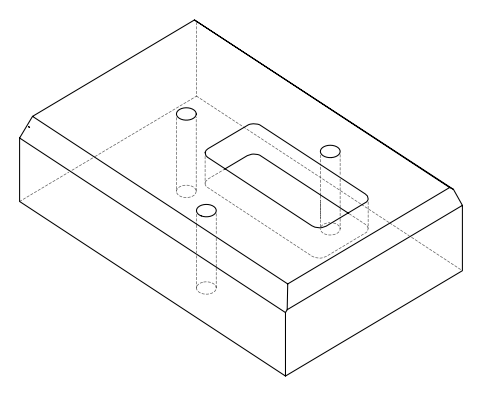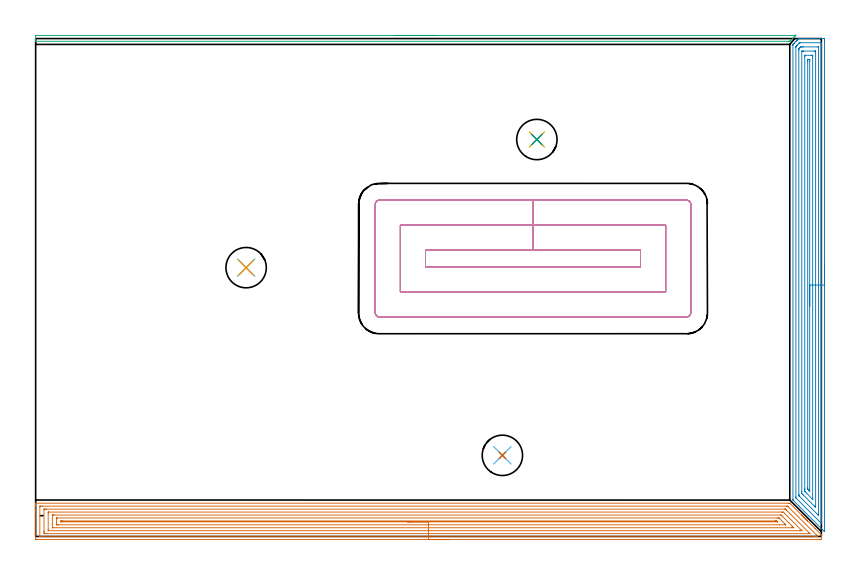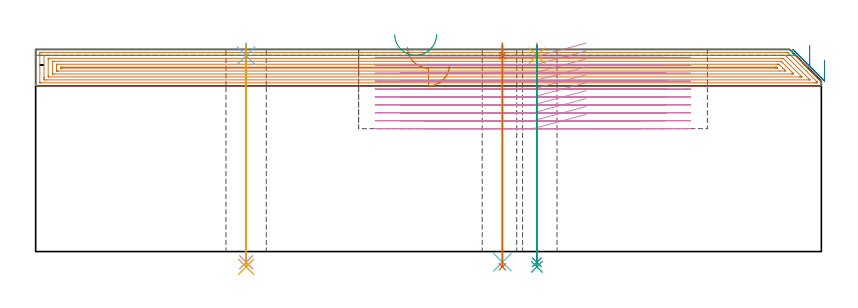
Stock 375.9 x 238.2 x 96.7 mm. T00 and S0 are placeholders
(PLAN: 13 operations, 8 tool changes, 58.4 min)
(1 AREA_MILL | FG_CHAMFER_SURFACE | UGT0205_001 | 20.89 min | 56899 mm3)
(2 AREA_MILL_1 | FG_CHAMFER_SURFACE_1 | UGT0205_001 | 11.18 min | 25758 mm3)
(3 AREA_MILL_2 | FG_CHAMFER_SURFACE_2 | UGT0205_001 | 3.06 min | 1409 mm3)
(4 MILL_RECTANGULAR_POCKET | POCKET_RECTANGULAR_STRAIGHT | NXT0201_012 | Follow Part, ap 4, ae 75% | 20.58 min | 451709 mm3)
(5 SPOT_DRILL | STEP1HOLE | NXT0321_9005560120000 | 0.05 min | 70 mm3)
(6 SPOT_DRILL_1 | STEP1HOLE_1 | NXT0321_9005560120000 | 0.05 min | 77 mm3)
(7 SPOT_DRILL_2 | STEP1HOLE_2 | NXT0321_9005560120000 | 0.05 min | 92 mm3)
(8 DRILL_THROUGH_HOLE_INTO_CENTER | STEP1HOLE | UGT0301_515 | 0.42 min | 10808 mm3)
(9 DRILL_TO_ENLARGE_THROUGH_HOLE | STEP1HOLE | UGT0301_260 | 0.43 min | 17349 mm3)
(10 DRILL_THROUGH_HOLE_INTO_CENTER_1 | STEP1HOLE_1 | UGT0301_515 | 0.42 min | 10804 mm3)
(11 DRILL_TO_ENLARGE_THROUGH_HOLE_1 | STEP1HOLE_1 | UGT0301_260 | 0.43 min | 17355 mm3)
(12 DRILL_THROUGH_HOLE_INTO_CENTER_2 | STEP1HOLE_2 | UGT0301_515 | 0.42 min | 10838 mm3)
(13 DRILL_TO_ENLARGE_THROUGH_HOLE_2 | STEP1HOLE_2 | UGT0301_260 | 0.43 min | 17334 mm3)
(TOOL UGT0205_001 | Chamfer Mill 20 x 3 x 45 deg. | D20 FL50 Z2)
(TOOL NXT0201_012 | ENDMILL 16mm [2P460-1600-NA 1630] | D16 FL38 Z6)
(TOOL NXT0321_9005560120000 | NC Spot Drill, 120deg, 12mm, HSS, Uncoated | D12 PA120 FL30 Z2)
(TOOL UGT0301_515 | Carbide Drill 12.0 mm | D12 PA118 FL101 Z2)
(TOOL UGT0301_260 | Twist Drill 19.3 mm | D19.3 PA118 FL140 Z2)
(OP 1 AREA_MILL)
G17 G21 G94 G90
T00 M6
G54
G17 G0 G90 X197.95 Y-1.5 S1061 M3
G43 Z106.7 H0
Z89.3
G94 G1 X197.912 Z88.428 F250.
X197.798 Z87.564
X197.609 Z86.712
X197.347 Z85.88
X197.013 Z85.074
X196.61 Z84.3
X196.142 Z83.564
X195.61 Z82.872
X195.021 Z82.229
X194.378 Z81.64
X193.686 Z81.108
X192.95 Z80.64
X192.176 Z80.237
X191.37 Z79.903
X190.538 Z79.641
X189.686 Z79.452
X188.822 Z79.338
X187.95 Z79.3
X0.629
X0.248 Y-1.496 Z79.302
X0.01 Y-1.493 Z79.305
X0.006 Y-1.123 Z79.674
X0. Y-0.507 Z80.291
Y12.278 Z93.074
Y14.647 Z95.442
Y15.36 Z96.16
Y15.593 Z96.393
X0.003 Y15.749 Z96.542
X0.01 Y15.897 Z96.689
X0.182 Y15.9 Z96.7
X360.071
X360.806 Y15.896 Z96.689
X360.965 Y15.736 Z96.535
X361.02 Y15.68 Z96.48
X366.436 Y10.266 Z91.062
X366.534 Y10.166 Z90.966
X366.628 Y10.073 Z90.872
X366.728 Y9.974 Z90.77
X366.82 Y9.88 Z90.679
X366.926 Y9.775 Z90.574
X367.02 Y9.682 Z90.478
X367.107 Y9.594 Z90.393
X367.224 Y9.477 Z90.276
X367.312 Y9.39 Z90.186
X367.393 Y9.307 Z90.106
X367.522 Y9.179 Z89.978
X367.604 Y9.098 Z89.894
X367.68 Y9.021 Z89.82
X367.82 Y8.881 Z89.68
X367.896 Y8.806 Z89.602
X367.966 Y8.735 Z89.534
X368.118 Y8.583 Z89.382
X368.188 Y8.514 Z89.311
X368.252 Y8.448 Z89.247
X368.416 Y8.285 Z89.084
X368.48 Y8.222 Z89.019
X368.539 Y8.162 Z88.961
X368.714 Y7.986 Z88.786
X368.772 Y7.93 Z88.727
X368.825 Y7.876 Z88.675
X369.012 Y7.688 Z88.487
X369.063 Y7.638 Z88.435
X369.111 Y7.589 Z88.388
X369.31 Y7.39 Z88.189
X369.355 Y7.346 Z88.143
X372.887 Y3.814 Z84.613
X375.78 Y0.921 Z81.719
X375.867 Y0.83 Z81.629
X375.898 Y0.792 Z81.588
X375.9 Y0.581 Z81.379
Y0.533 Z81.331
Y-0.247 Z80.547
X375.899 Y-1.478 Z79.319
X375.897 Y-1.491 Z79.305
X375.526 Y-1.5 Z79.3
X187.95
Y-0.086 Z80.714
X2.417 Y-0.085 Z80.715
X2.251 Y-0.084 Z80.716
X2.059 Y-0.08 Z80.72
X2.018 Y-0.079 Z80.721
X2.01 Y-0.055 Z80.745
X2.007 Y-0.021 Z80.779
X2.001 Y0.161 Z80.961
Y14.179 Z94.979
X2.004 Y14.316 Z95.116
X2.01 Y14.424 Z95.224
X2.016 Y14.479 Z95.279
X2.053 Y14.48 Z95.28
X2.417 Y14.484 Z95.284
X2.582 Y14.485 Z95.285
X3.311 Y14.486 Z95.286
X359.177 Y14.485 Z95.285
X359.342
X359.705 Y14.48 Z95.28
X359.747 Y14.479 Z95.279
X359.809 Y14.429 Z95.229
X359.927 Y14.318 Z95.118
X360.071 Y14.179 Z94.979
X373.621 Y0.629 Z81.429
X373.752 Y0.495 Z81.295
X373.835 Y0.407 Z81.207
X373.89 Y0.346 Z81.146
X373.893 Y0.322 Z81.122
X373.898 Y0.222 Z81.022
X373.895 Y0.084 Z80.884
X373.89 Y-0.024 Z80.776
X373.884 Y-0.079 Z80.721
X373.847 Y-0.08 Z80.72
X373.483 Y-0.085 Z80.715
X373.318
X372.589 Y-0.086 Z80.714
X187.95
Y1.328 Z82.128
X5.1 Y1.329 Z82.129
X4.384 Y1.33 Z82.13
X4.206 Y1.332 Z82.132
X4.034 Y1.335 Z82.135
X4.01 Y1.505 Z82.305
X4.004 Y1.703 Z82.503
X4. Y2.381 Z83.181
Y2.583 Z83.383
X4.001 Y12.895 Z93.695
X4.003 Y12.995 Z93.795
X4.007 Y13.045 Z93.845
X4.01 Y13.064 Z93.864
X4.03 Y13.066 Z93.866
X4.206 Y13.069 Z93.869
X4.919 Y13.071 Z93.871
X5.1
X358.463
X358.583 Y13.069 Z93.869
X358.678 Y13.065 Z93.865
X358.728 Y13.061 Z93.861
X358.747 Y13.045 Z93.845
X358.903 Y12.895 Z93.695
X359.177 Y12.624 Z93.424
X369.906 Y1.895 Z82.695
X370.292 Y1.505 Z82.305
X370.416 Y1.376 Z82.176
X370.45 Y1.339 Z82.139
X370.386 Y1.335 Z82.135
X370.267 Y1.332 Z82.132
X370.086 Y1.329 Z82.129
X187.95 Y1.328 Z82.128
Y2.743 Z83.543
X6.15
X6.089 Y2.744 Z83.544
X6.026 Y2.748 Z83.548
X6.01 Y2.75 Z83.55
X6.007 Y2.771 Z83.571
X6.004 Y2.824 Z83.624
X6. Y3.251 Z84.051
Y11.136 Z91.936
X6.005 Y11.577 Z92.377
X6.009 Y11.631 Z92.431
X6.012 Y11.65 Z92.45
X6.048 Y11.652 Z92.452
X6.187 Y11.655 Z92.455
X6.363 Y11.657 Z92.457
X356.864
X357.388 Y11.653 Z92.453
X357.563 Y11.65 Z92.45
X357.695 Y11.645 Z92.445
X358.282 Y11.069 Z91.869
X366.33 Y3.022 Z83.822
X366.49 Y2.858 Z83.658
X366.565 Y2.778 Z83.578
X366.591 Y2.748 Z83.548
X366.578
X366.33 Y2.745 Z83.545
X365.961 Y2.743 Z83.543
X365.436
X187.95
Y4.157 Z84.957
X8.652
X8.236 Y4.159 Z84.959
X8.029 Y4.162 Z84.962
X8.011 Y4.164 Z84.964
X8.007 Y4.18 Z84.98
X8.002 Y4.218 Z85.018
X8.001 Y4.271 Z85.071
X8. Y10.053 Z90.853
X8.002 Y10.147 Z90.947
X8.006 Y10.205 Z91.005
X8.01 Y10.233 Z91.033
X8.026 Y10.236 Z91.036
X8.241 Y10.24 Z91.04
X8.676 Y10.243 Z91.043
X8.7
X356.518
X356.626 Y10.238 Z91.038
X356.648 Y10.237 Z91.037
X356.782 Y10.11 Z90.91
X356.983 Y9.916 Z90.716
X357.259 Y9.642 Z90.442
X357.388 Y9.514 Z90.314
X361.892 Y5.01 Z85.81
X362.722 Y4.164 Z84.964
X361.859 Y4.157 Z84.957
X361.835
X187.95
Y5.571 Z86.371
X10.785
X10.464 Y5.572 Z86.372
X10.143 Y5.575 Z86.375
X10.053 Y5.578 Z86.378
X10.01 Y5.581 Z86.381
X10.007 Y5.613 Z86.413
X10.003 Y5.734 Z86.534
X10.001 Y5.886 Z86.686
X10. Y6.341 Z87.141
Y8.093 Z88.893
X10.001 Y8.514 Z89.314
X10.004 Y8.742 Z89.542
X10.007 Y8.798 Z89.598
X10.01 Y8.82 Z89.62
X10.037 Y8.822 Z89.622
X10.146 Y8.826 Z89.626
X10.464 Y8.828 Z89.628
X354.706 Y8.829 Z89.629
X355.28 Y8.827 Z89.627
X355.6 Y8.823 Z89.623
X355.616 Y8.822 Z89.622
X355.638 Y8.806 Z89.606
X355.683 Y8.765 Z89.565
X355.77 Y8.681 Z89.481
X355.938 Y8.514 Z89.314
X357.388 Y7.064 Z87.864
X358.282 Y6.17 Z86.97
X358.564 Y5.886 Z86.686
X358.833 Y5.61 Z86.41
X358.86 Y5.58 Z86.38
X358.851 Y5.578 Z86.378
X358.796 Y5.574 Z86.374
X358.711 Y5.572 Z86.372
X355.921 Y5.571 Z86.371
X187.95
Y6.985 Z87.785
X12.691 Y6.986 Z87.786
X12.253 Y6.989 Z87.789
X12.018 Y6.992 Z87.792
X12.01 Y6.998 Z87.798
X12.002 Y7.007 Z87.807
X12.003 Y7.036 Z87.836
X12.033 Y7.408 Z88.208
X12.169 Y7.412 Z88.212
X12.253 Y7.413 Z88.213
X12.481 Y7.414 Z88.214
X12.919 Y7.415 Z88.215
X353.812 Y7.414 Z88.214
X354.042 Y7.413 Z88.213
X354.477 Y7.408 Z88.208
X354.59 Y7.401 Z88.201
X354.706 Y7.292 Z88.092
X354.97 Y7.023 Z87.823
X354.994 Y6.997 Z87.797
X354.979 Y6.992 Z87.792
X354.89 Y6.989 Z87.789
X354.706 Y6.987 Z87.787
X353.812 Y6.985 Z87.785
X187.95
X187.078 Z87.823
X186.214 Z87.937
X185.362 Z88.126
X184.53 Z88.388
X183.724 Z88.722
X182.95 Z89.125
X182.214 Z89.594
X181.522 Z90.125
X180.879 Z90.714
X180.29 Z91.357
X179.758 Z92.05
X179.29 Z92.785
X178.887 Z93.559
X178.553 Z94.365
X178.291 Z95.197
X178.102 Z96.049
X177.988 Z96.914
X177.95 Z97.785
G0 Z106.7
M5
M2
(OP 2 AREA_MILL_1)
G17 G21 G94 G90
T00 M6
G54
G17 G0 G90 X377.4 Y130.25 S1061 M3
G43 Z106.7 H0
Z91.6
G94 G1 Y130.212 Z90.729 F250.
Y130.098 Z89.864
Y129.909 Z89.012
Y129.647 Z88.18
Y129.313 Z87.374
Y128.91 Z86.6
Y128.442 Z85.864
Y127.91 Z85.172
Y127.321 Z84.529
Y126.678 Z83.94
Y125.986 Z83.409
Y125.25 Z82.94
Y124.476 Z82.537
Y123.67 Z82.203
Y122.838 Z81.941
Y121.987 Z81.752
Y121.122 Z81.638
Y120.25 Z81.6
X377.399 Y2.438 Z81.601
X377.395 Y2.316 Z81.603
X377.36 Y2.346 Z81.638
X377.242 Y2.458 Z81.756
X365.227 Y14.472 Z93.772
X362.517 Y17.182 Z96.481
X362.322 Y17.382 Z96.673
X362.304 Y17.404 Z96.689
X362.3 Y17.627 Z96.7
Y234.919
X362.307 Y235.4 Z96.693
X362.338 Y235.438 Z96.662
X362.781 Y235.883 Z96.215
X362.984 Y236.084 Z96.016
X363.009 Y236.109 Z95.991
X363.665 Y236.766 Z95.332
X363.726 Y236.826 Z95.273
X363.9 Y237.001 Z95.099
X363.959 Y237.061 Z95.037
X364.017 Y237.118 Z94.982
X364.198 Y237.298 Z94.801
X364.254 Y237.355 Z94.743
X364.309 Y237.409 Z94.69
X364.495 Y237.596 Z94.504
X364.548 Y237.65 Z94.448
X364.701 Y237.801 Z94.299
X364.793 Y237.893 Z94.207
X364.99 Y238.091 Z94.008
X365.09 Y238.191 Z93.907
X365.102 Y238.2 Z93.895
X365.46 Z93.54
X366.316 Z92.679
X368.396 Z90.602
X368.966 Z90.028
X369.565 Z89.431
X376.321 Z82.676
X376.919 Y238.196 Z82.079
X377.391 Y238.191 Z81.606
X377.395 Y238.077 Z81.603
X377.399 Y237.596 Z81.601
X377.4 Y237.11 Z81.6
Y120.25
X375.986 Z83.014
Y6.474
X375.984 Y6.305 Z83.016
X375.982 Y6.221 Z83.018
X375.98 Y6.191 Z83.02
X375.964 Y6.197 Z83.036
X375.879 Y6.277 Z83.121
X375.677 Y6.474 Z83.323
X364.076 Y18.074 Z94.924
X363.917 Y18.237 Z95.083
X363.791 Y18.371 Z95.209
X363.721 Y18.448 Z95.279
X363.714 Y18.967 Z95.286
X363.715 Y234.026 Z95.285
X363.718 Y234.237 Z95.282
X363.721 Y234.338 Z95.279
X363.774 Y234.412 Z95.226
X363.968 Y234.613 Z95.032
X364.269 Y234.919 Z94.731
X364.409 Y235.059 Z94.591
X365.161 Y235.811 Z93.839
X365.298 Y235.946 Z93.702
X365.432 Y236.075 Z93.568
X365.559 Y236.19 Z93.441
X365.681 Y236.194 Z93.319
X365.931 Y236.199 Z93.069
X375.651 Z83.349
X375.872 Y236.194 Z83.128
X375.973 Y236.19 Z83.027
X375.984 Y235.862 Z83.016
X375.985 Y235.811 Z83.015
X375.986 Y234.969 Z83.014
Y120.25
X374.571 Z84.429
Y10.629
X374.568 Y10.043 Z84.432
X374.56 Z84.44
X374.268 Y10.332 Z84.732
X373.664 Y10.936 Z85.336
X365.432 Y19.168 Z93.568
X365.262 Y19.341 Z93.738
X365.177 Y19.43 Z93.823
X365.138 Y19.473 Z93.862
X365.136 Y19.553 Z93.864
X365.131 Y19.859 Z93.869
X365.129 Y20.165 Z93.871
Y232.548
X365.131 Y233.134 Z93.869
X365.134 Y233.287 Z93.866
X365.135 Y233.321 Z93.865
X365.152 Y233.343 Z93.848
X365.186 Y233.382 Z93.814
X365.432 Y233.632 Z93.568
X365.628 Y233.828 Z93.372
X365.829 Y234.026 Z93.171
X365.992 Y234.181 Z93.008
X366.15 Y234.194 Z92.85
X366.316 Y234.197 Z92.684
X367.027 Y234.2 Z91.973
X367.199 Z91.801
X374.268 Y234.199 Z84.732
X374.44 Y234.197 Z84.56
X374.554 Y234.193 Z84.446
X374.566 Y234.189 Z84.434
X374.568 Y234.185 Z84.432
X374.57 Y234.166 Z84.43
X374.571 Y234.129 Z84.429
Y234.026
Y120.25
X373.157 Z85.843
Y14.505
X373.155 Y13.992 Z85.845
X373.153 Y13.94 Z85.847
X373.152 Y13.916 Z85.848
X373.124 Y13.937 Z85.876
X372.501 Y14.548 Z86.499
X367.189 Y19.859 Z91.811
X366.55 Y20.515 Z92.45
X366.548 Y20.752 Z92.452
X366.543 Y21.414 Z92.457
Y232.012
X366.545 Y232.107 Z92.455
X366.547 Y232.164 Z92.453
X366.549 Y232.189 Z92.451
X366.568 Y232.19 Z92.432
X366.778 Y232.195 Z92.222
X367.199 Y232.2 Z91.801
X367.24 Z91.76
X372.542 Z86.458
X372.932 Y232.197 Z86.068
X373.126 Y232.192 Z85.874
X373.146 Y232.19 Z85.854
X373.151 Y232.18 Z85.849
X373.154 Y232.144 Z85.846
X373.156 Y232.092 Z85.844
X373.157 Y231.579 Z85.843
Y231.349
Y120.25
X371.743 Z87.257
Y17.947
X371.741 Y17.82 Z87.259
X371.739 Y17.785 Z87.261
X371.736 Y17.775 Z87.264
X371.734 Z87.266
X371.682 Y17.82 Z87.318
X371.617 Y17.882 Z87.383
X368.747 Y20.752 Z90.253
X368.083 Y21.424 Z90.917
X367.976 Y21.535 Z91.024
X367.964 Y21.644 Z91.036
X367.961 Y21.767 Z91.039
X367.957 Y22.536 Z91.043
Y22.663
Y229.691
X367.959 Y229.819 Z91.041
X367.964 Y230.073 Z91.036
X367.971 Y230.191 Z91.029
X368.005 Y230.194 Z90.995
X368.083 Y230.197 Z90.917
X368.338 Y230.2 Z90.662
X370.988 Z88.012
X371.617 Y230.196 Z87.383
X371.706 Y230.193 Z87.294
X371.728 Y230.191 Z87.272
X371.736 Y230.115 Z87.264
X371.739 Y229.946 Z87.261
X371.742 Y229.692 Z87.258
X371.743 Y120.25 Z87.257
X370.329 Z88.671
Y22.536
X370.327 Y22.054 Z88.673
X370.323 Y21.644 Z88.677
X370.322 Y21.638 Z88.678
X370.308 Y21.644 Z88.692
X369.85 Y22.099 Z89.15
X369.417 Y22.536 Z89.583
X369.387 Y22.572 Z89.613
X369.378 Y22.599 Z89.622
X369.375 Y22.658 Z89.625
X369.373 Y22.778 Z89.627
X369.371 Y23.02 Z89.629
Y23.429
Y227.371
X369.372 Y227.78 Z89.628
X369.375 Y228.022 Z89.625
X369.378 Y228.142 Z89.622
X369.381 Y228.19 Z89.619
X369.439 Y228.195 Z89.561
X369.85 Y228.198 Z89.15
X370.319 Z88.681
X370.324 Y228.194 Z88.676
X370.326 Y228.191 Z88.674
X370.328 Y227.78 Z88.672
X370.329 Y227.296 Z88.671
Y120.25
Y119.378 Z88.709
Y118.514 Z88.823
Y117.662 Z89.012
Y116.83 Z89.274
Y116.024 Z89.608
Y115.25 Z90.011
Y114.514 Z90.48
Y113.822 Z91.011
Y113.179 Z91.6
Y112.59 Z92.243
Y112.059 Z92.935
Y111.59 Z93.671
Y111.187 Z94.445
Y110.853 Z95.251
Y110.591 Z96.083
Y110.402 Z96.935
Y110.288 Z97.8
Y110.25 Z98.671
G0 Z106.7
M5
M2
(OP 3 AREA_MILL_2)
G17 G21 G94 G90
T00 M6
G54
G17 G0 G90 X171.8 Y239.7 S1061 M3
G43 Z106.7 H0
Z103.9
G94 G1 X171.838 Z103.028 F250.
X171.952 Z102.164
X172.141 Z101.312
X172.403 Z100.48
X172.737 Z99.674
X173.14 Z98.9
X173.608 Z98.164
X174.14 Z97.472
X174.729 Z96.829
X175.372 Z96.24
X176.064 Z95.709
X176.8 Z95.24
X177.574 Z94.837
X178.38 Z94.503
X179.212 Z94.241
X180.063 Z94.052
X180.928 Z93.938
X181.8 Z93.9
X363.338
X363.588 Y239.697 Z93.902
X363.589 Y239.696 Z93.903
X363.588 Y239.687 Z93.912
X363.358 Y239.457 Z94.142
X363.29 Y239.39 Z94.209
X363.088 Y239.186 Z94.41
X362.491 Y238.591 Z95.009
X362.398 Y238.497 Z95.102
X362.202 Y238.3 Z95.296
X361.624 Y237.724 Z95.875
X361.505 Y237.604 Z95.994
X361.316 Y237.414 Z96.182
X361.208 Y237.307 Z96.291
X360.924 Y237.023 Z96.576
X360.833 Y236.935 Z96.664
X360.8 Y236.907 Z96.693
X360.315 Y236.9 Z96.7
X0.161
X0.009 Y236.902 Z96.688
X0.007 Y236.925 Z96.667
X0. Y237.271 Z96.329
Y237.661 Z95.938
Y238.3 Z95.295
Y239.505 Z94.092
X0.002 Y239.691 Z93.905
X0.42 Y239.7 Z93.9
X181.8
X182.672 Z93.938
X183.536 Z94.052
X184.388 Z94.241
X185.22 Z94.503
X186.026 Z94.837
X186.8 Z95.24
X187.536 Z95.709
X188.228 Z96.24
X188.871 Z96.829
X189.46 Z97.472
X189.991 Z98.164
X190.46 Z98.9
X190.863 Z99.674
X191.197 Z100.48
X191.459 Z101.312
X191.648 Z102.164
X191.762 Z103.028
X191.8 Z103.9
G0 Z106.7
M5
M2
(OP 4 MILL_RECTANGULAR_POCKET)
G17 G21 G94 G90
T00 M6
G54
G17 G0 G90 X263.291 Y136.9 S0 M3
G43 Z106.7 H1
Z99.7
G94 G1 X237.95 Z92.91 F250.
X186.5 F500.
Y129.
X289.4
Y136.9
X237.95
Y148.9
X174.5
Y117.
X301.4
Y148.9
X237.95
Y160.9
X164.4
G3 X162.5 Y159. R1.9
G1 Y106.9
G3 X164.4 Y105. R1.9
G1 X311.5
G3 X313.4 Y106.9 R1.9
G1 Y159.
G3 X311.5 Y160.9 R1.9
G1 X237.95
X236.95
G0 X263.291 Y136.9 Z95.91
G1 X237.95 Z89.12 F250.
X186.5 F500.
Y129.
X289.4
Y136.9
X237.95
Y148.9
X174.5
Y117.
X301.4
Y148.9
X237.95
Y160.9
X164.4
G3 X162.5 Y159. R1.9
G1 Y106.9
G3 X164.4 Y105. R1.9
G1 X311.5
G3 X313.4 Y106.9 R1.9
G1 Y159.
G3 X311.5 Y160.9 R1.9
G1 X237.95
X236.95
G0 X263.291 Y136.9 Z92.12
G1 X237.95 Z85.33 F250.
X186.5 F500.
Y129.
X289.4
Y136.9
X237.95
Y148.9
X174.5
Y117.
X301.4
Y148.9
X237.95
Y160.9
X164.4
G3 X162.5 Y159. R1.9
G1 Y106.9
G3 X164.4 Y105. R1.9
G1 X311.5
G3 X313.4 Y106.9 R1.9
G1 Y159.
G3 X311.5 Y160.9 R1.9
G1 X237.95
X236.95
G0 X263.291 Y136.9 Z88.33
G1 X237.95 Z81.54 F250.
X186.5 F500.
Y129.
X289.4
Y136.9
X237.95
Y148.9
X174.5
Y117.
X301.4
Y148.9
X237.95
Y160.9
X164.4
G3 X162.5 Y159. R1.9
G1 Y106.9
G3 X164.4 Y105. R1.9
G1 X311.5
G3 X313.4 Y106.9 R1.9
G1 Y159.
G3 X311.5 Y160.9 R1.9
G1 X237.95
X236.95
G0 X263.291 Y136.9 Z84.54
G1 X237.95 Z77.75 F250.
X186.5 F500.
Y129.
X289.4
Y136.9
X237.95
Y148.9
X174.5
Y117.
X301.4
Y148.9
X237.95
Y160.9
X164.4
G3 X162.5 Y159. R1.9
G1 Y106.9
G3 X164.4 Y105. R1.9
G1 X311.5
G3 X313.4 Y106.9 R1.9
G1 Y159.
G3 X311.5 Y160.9 R1.9
G1 X237.95
X236.95
G0 X263.291 Y136.9 Z80.75
G1 X237.95 Z73.96 F250.
X186.5 F500.
Y129.
X289.4
Y136.9
X237.95
Y148.9
X174.5
Y117.
X301.4
Y148.9
X237.95
Y160.9
X164.4
G3 X162.5 Y159. R1.9
G1 Y106.9
G3 X164.4 Y105. R1.9
G1 X311.5
G3 X313.4 Y106.9 R1.9
G1 Y159.
G3 X311.5 Y160.9 R1.9
G1 X237.95
X236.95
G0 X263.291 Y136.9 Z76.96
G1 X237.95 Z70.17 F250.
X186.5 F500.
Y129.
X289.4
Y136.9
X237.95
Y148.9
X174.5
Y117.
X301.4
Y148.9
X237.95
Y160.9
X164.4
G3 X162.5 Y159. R1.9
G1 Y106.9
G3 X164.4 Y105. R1.9
G1 X311.5
G3 X313.4 Y106.9 R1.9
G1 Y159.
G3 X311.5 Y160.9 R1.9
G1 X237.95
X236.95
G0 X263.291 Y136.9 Z73.17
G1 X237.95 Z66.38 F250.
X186.5 F500.
Y129.
X289.4
Y136.9
X237.95
Y148.9
X174.5
Y117.
X301.4
Y148.9
X237.95
Y160.9
X164.4
G3 X162.5 Y159. R1.9
G1 Y106.9
G3 X164.4 Y105. R1.9
G1 X311.5
G3 X313.4 Y106.9 R1.9
G1 Y159.
G3 X311.5 Y160.9 R1.9
G1 X237.95
X236.95
G0 X263.291 Y136.9 Z69.38
G1 X237.95 Z62.59 F250.
X186.5 F500.
Y129.
X289.4
Y136.9
X237.95
Y148.9
X174.5
Y117.
X301.4
Y148.9
X237.95
Y160.9
X164.4
G3 X162.5 Y159. R1.9
G1 Y106.9
G3 X164.4 Y105. R1.9
G1 X311.5
G3 X313.4 Y106.9 R1.9
G1 Y159.
G3 X311.5 Y160.9 R1.9
G1 X237.95
X236.95
G0 X263.291 Y136.9 Z65.59
G1 X237.95 Z58.8 F250.
X186.5 F500.
Y129.
X289.4
Y136.9
X237.95
Y148.9
X174.5
Y117.
X301.4
Y148.9
X237.95
Y160.9
X164.4
G3 X162.5 Y159. R1.9
G1 Y106.9
G3 X164.4 Y105. R1.9
G1 X311.5
G3 X313.4 Y106.9 R1.9
G1 Y159.
G3 X311.5 Y160.9 R1.9
G1 X237.95
X236.95
G0 Z106.7
M5
M2
(OP 5 SPOT_DRILL)
G17 G21 G94 G90
T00 M6
G54
G17 G0 G90 X239.8 Y189.9 S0 M3
G43 Z106.7 H0
G94 G81 G98 Z93.7 F250. R99.7
G80
M5
M2
(OP 6 SPOT_DRILL_1)
G17 G21 G94 G90
T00 M6
G54
G17 G0 G90 X100.7 Y128.6 S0 M3
G43 Z106.7 H0
G94 G81 G98 Z93.7 F250. R99.7
G80
M5
M2
(OP 7 SPOT_DRILL_2)
G17 G21 G94 G90
T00 M6
G54
G17 G0 G90 X223.3 Y38.8 S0 M3
G43 Z106.7 H0
G94 G81 G98 Z93.7 F250. R99.7
G80
M5
M2
(OP 8 DRILL_THROUGH_HOLE_INTO_CENTER)
G17 G21 G94 G90
T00 M6
G54
G17 G0 G90 X239.8 Y189.9 S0 M3
G43 Z106.7 H0
G94 G73 G98 Z-5.105 F250. Q11.312 R98.7
G80
M5
M2
(OP 9 DRILL_TO_ENLARGE_THROUGH_HOLE)
G17 G21 G94 G90
T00 M6
G54
G17 G0 G90 X239.8 Y189.9 S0 M3
G43 Z106.7 H0
G94 G73 G98 Z-7.298 F250. Q17.333 R98.7
G80
M5
M2
(OP 10 DRILL_THROUGH_HOLE_INTO_CENTER_1)
G17 G21 G94 G90
T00 M6
G54
G17 G0 G90 X100.7 Y128.6 S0 M3
G43 Z106.7 H0
G94 G73 G98 Z-5.105 F250. Q11.312 R98.7
G80
M5
M2
(OP 11 DRILL_TO_ENLARGE_THROUGH_HOLE_1)
G17 G21 G94 G90
T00 M6
G54
G17 G0 G90 X100.7 Y128.6 S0 M3
G43 Z106.7 H0
G94 G73 G98 Z-7.298 F250. Q17.333 R98.7
G80
M5
M2
(OP 12 DRILL_THROUGH_HOLE_INTO_CENTER_2)
G17 G21 G94 G90
T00 M6
G54
G17 G0 G90 X223.3 Y38.8 S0 M3
G43 Z106.7 H0
G94 G73 G98 Z-5.105 F250. Q11.312 R98.7
G80
M5
M2
(OP 13 DRILL_TO_ENLARGE_THROUGH_HOLE_2)
G17 G21 G94 G90
T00 M6
G54
G17 G0 G90 X223.3 Y38.8 S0 M3
G43 Z106.7 H0
G94 G73 G98 Z-7.298 F250. Q17.333 R98.7
G80
M5
M2
